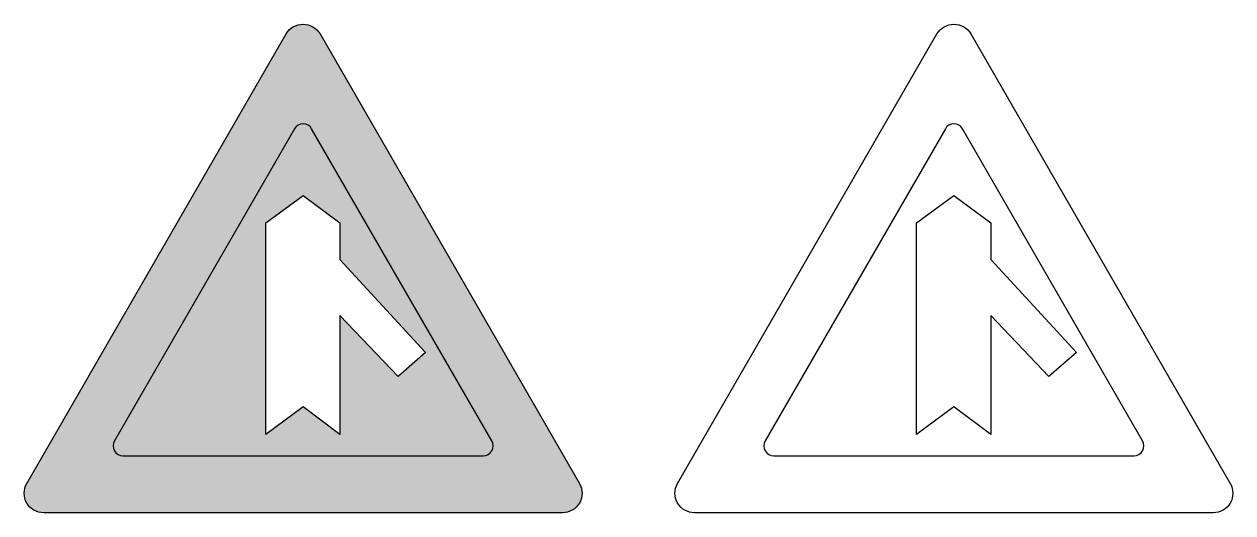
# Model space of a CAD drawing. Extents: x -52 to 1248, y 4 to 529.
import ezdxf

# ---------------------------------------------------------------- set-up
doc = ezdxf.new("R2010")
doc.units = 0
doc.header["$MEASUREMENT"] = 0

msp = doc.modelspace()

# ---------------------------------------------------------------- hatches: boundary and pattern name
h = msp.add_hatch(color=1)
edge = h.paths.add_edge_path()
edge.add_line((265.9159999999999, 518.286), (544.91, 35.05189999999999))
edge.add_arc((526.697556839836, 24.55642215398166), 21.02018413521786, -89.9388255311004, 29.954013473526686, ccw=False)
edge.add_line((526.7199999999999, 3.53625), (-31.27700000000004, 3.53821))
edge.add_arc((-31.25811081990268, 24.55977812057474), 21.02157660712177, 150.0527535644947, 269.9485162096113, ccw=False)
edge.add_line((-49.47300000000018, 35.0538), (229.5229999999999, 518.286))
edge.add_arc((247.7194999999999, 507.7587841203056), 21.02224741619433, 30.050656878707116, 149.9493431212929, ccw=False)
edge = h.paths.add_edge_path(flags=16)
edge.add_arc((441.4906885178913, 75.53248525814728), 10.6050893459825, 270.0503068552257, 389.9455535669114)
edge.add_line((450.6799999999999, 80.8263), (256.8999999999999, 416.458))
edge.add_arc((247.7209999999998, 411.1467748072998), 10.60486464070022, 30.05487035694174, 149.9451296430582)
edge.add_line((238.5419999999998, 416.458), (44.76499999999987, 80.82580000000002))
edge.add_arc((53.95401849899721, 75.53181549146775), 10.60492022372138, 150.0528615176326, 269.9458725023029)
edge.add_line((53.94399999999985, 64.9269), (441.4999999999999, 64.9274))
h = msp.add_hatch(color=7)
h.paths.add_polyline_path([(256.8999999999999, 416.458, 0.5767119999999999), (238.5419999999998, 416.458), (44.76499999999987, 80.8258, 0.576728), (53.94399999999985, 64.9269), (441.4999999999999, 64.9274, 0.576741), (450.6799999999999, 80.8263)])
h.paths.add_polyline_path([(287.3929999999999, 315.219), (287.3929999999999, 275.968), (379.4, 175.942), (349.8599999999998, 150.197), (287.3929999999999, 215.615), (287.393, 87.73329999999999), (247.7199999999999, 117.277), (207.6249999999999, 87.7333), (207.6249999999999, 315.219), (247.72, 344.7619999999999)], flags=16)

# ---------------------------------------------------------------- linework, layer by layer
at = {"color": 1}
msp.add_lwpolyline([(265.9159999999999, 518.286), (544.91, 35.0519, -0.576727), (526.7199999999999, 3.53625), (-31.27700000000004, 3.53821, -0.5767439999999999), (-49.47300000000018, 35.0538), (229.5229999999999, 518.286, -0.576761)], format="xyb", close=True, dxfattribs=at)
for points in [[(965.916, 518.286), (1244.91, 35.0519, -0.576727), (1226.72, 3.53625), (668.7230000000001, 3.53821, -0.5767439999999999), (650.5269999999999, 35.0538), (929.523, 518.286, -0.576761)], [(441.4999999999999, 64.9274, 0.576741), (450.6799999999999, 80.8263), (256.8999999999999, 416.458, 0.576712), (238.5419999999998, 416.458), (44.76499999999987, 80.8258, 0.576728), (53.94399999999985, 64.9269)], [(1141.5, 64.9274, 0.576741), (1150.68, 80.8263), (956.9, 416.458, 0.576712), (938.5419999999999, 416.458), (744.765, 80.8258, 0.576728), (753.944, 64.9269)]]:
    msp.add_lwpolyline(points, format="xyb", close=True)
for points in [[(247.7199999999999, 344.7619999999999), (287.3929999999999, 315.219), (287.3929999999999, 275.968), (379.4, 175.942), (349.8599999999998, 150.197), (287.3929999999999, 215.615), (287.3929999999999, 87.7333), (247.7199999999999, 117.277), (207.6249999999999, 87.7333), (207.6249999999999, 315.219)], [(947.72, 344.7619999999999), (987.393, 315.219), (987.393, 275.968), (1079.4, 175.942), (1049.86, 150.197), (987.393, 215.615), (987.393, 87.7333), (947.72, 117.277), (907.625, 87.7333), (907.625, 315.219)]]:
    msp.add_lwpolyline(points, close=True)

doc.saveas('drawing.dxf')
